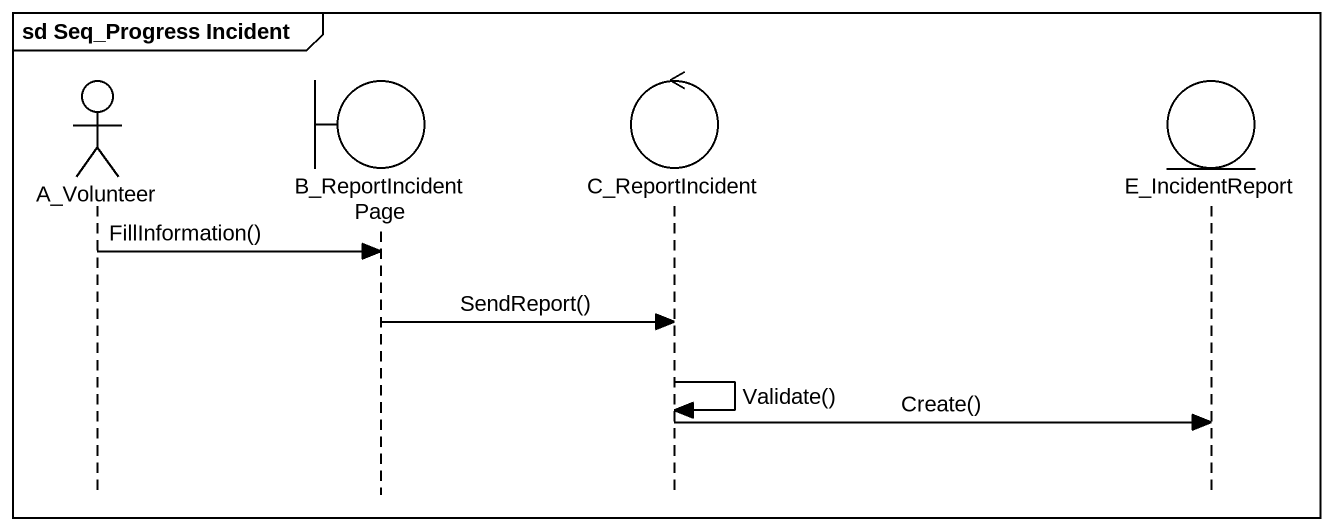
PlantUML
@startuml
mainframe sd Seq_Progress Incident
hide footbox
actor A_Volunteer
boundary B_ReportIncidentPage
control C_ReportIncident
entity E_IncidentReport

A_Volunteer -> B_ReportIncidentPage : FillInformation()
B_ReportIncidentPage -> C_ReportIncident : SendReport()
C_ReportIncident -> C_ReportIncident : Validate()
C_ReportIncident -> E_IncidentReport : Create()
@enduml
